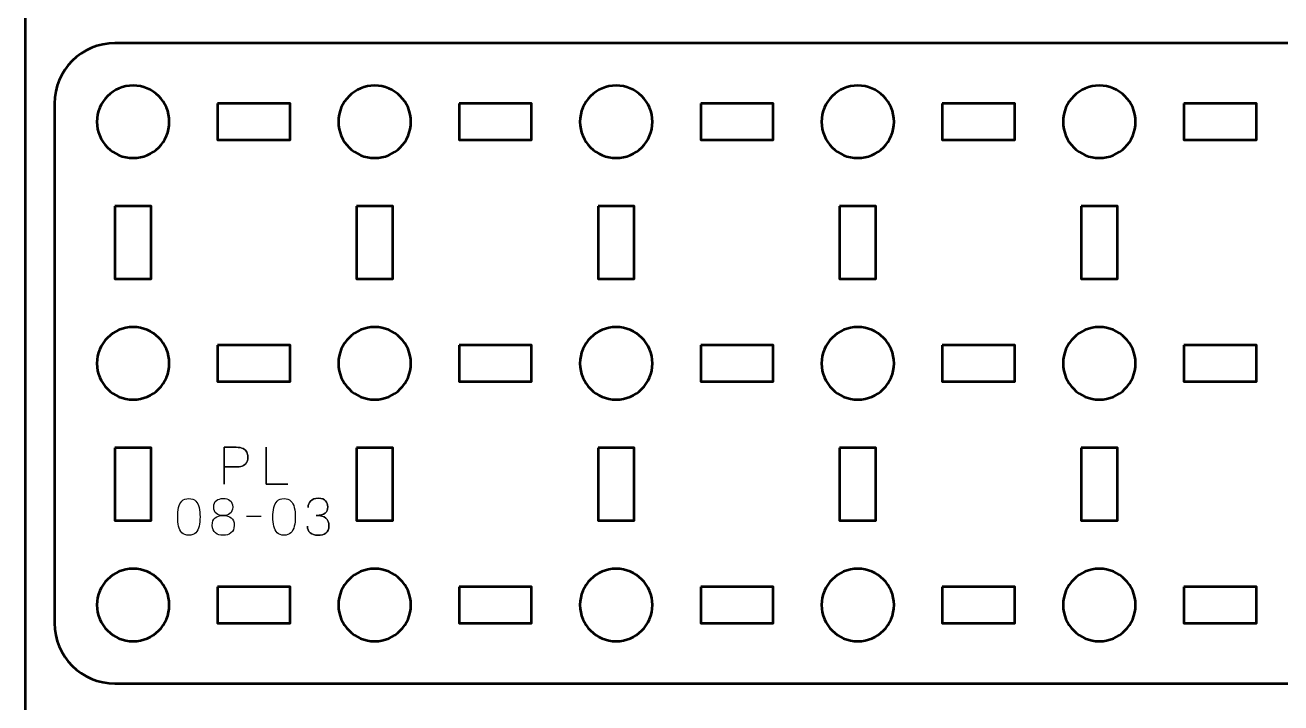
# Model space of a CAD drawing. Header units: centimetres. Extents: x -21 to 0, y -29.7 to 0.
# Drawn here: x -21 to -10.6, y -21.36 to -15.75 of the extents above; entities that cross this region are included whole.
import ezdxf

# ---------------------------------------------------------------- set-up
doc = ezdxf.new("R2010")
doc.units = ezdxf.units.CM
doc.header["$MEASUREMENT"] = 0
doc.layers.add('Layer 1', color=7, linetype='Continuous')

msp = doc.modelspace()

# ---------------------------------------------------------------- linework, layer by layer
at = {"layer": 'Layer 1', "color": 22, "lineweight": 53}
msp.add_open_spline([(-21.00003, -29.19996), (-21.00003, -29.19996), (-21.00003, -0.49992), (-21.00003, -0.49992), (-21.00003, -0.49992), (-21.00003, -0.22295), (-20.77694, 0.00004), (-20.49994, 0.00004), (-20.49994, 0.00004), (-20.49994, 0.00004), (-0.50008, 0.00004), (-0.50008, 0.00004), (-0.50008, 0.00004), (-0.22294, 0.00004), (0.00002, -0.22295), (0.00002, -0.49992), (0.00002, -0.49992), (0.00002, -0.49992), (0.00002, -29.19996), (0.00002, -29.19996), (0.00002, -29.19996), (0.00002, -29.47696), (-0.22294, -29.70005), (-0.50008, -29.70005), (-0.50008, -29.70005), (-0.50008, -29.70005), (-20.49994, -29.70005), (-20.49994, -29.70005), (-20.49994, -29.70005), (-20.77694, -29.70005), (-21.00003, -29.47696), (-21.00003, -29.19996)], degree=3, knots=[0, 0, 0, 0, 0.125, 0.125, 0.125, 0.125, 0.25, 0.25, 0.25, 0.25, 0.375, 0.375, 0.375, 0.375, 0.5, 0.5, 0.5, 0.5, 0.625, 0.625, 0.625, 0.625, 0.75, 0.75, 0.75, 0.75, 0.875, 0.875, 0.875, 0.875, 1, 1, 1, 1], dxfattribs=at)
at = {"layer": 'Layer 1', "color": 2, "lineweight": 53}
msp.add_open_spline([(-20.25617, -15.89989), (-20.25617, -15.89989), (-5.95629, -15.89989), (-5.95629, -15.89989), (-5.95629, -15.89989), (-5.67915, -15.89989), (-5.45619, -16.12298), (-5.45619, -16.39998), (-5.45619, -16.39998), (-5.45619, -16.39998), (-5.45619, -20.69985), (-5.45619, -20.69985), (-5.45619, -20.69985), (-5.45619, -20.97699), (-5.67915, -21.19995), (-5.95629, -21.19995), (-5.95629, -21.19995), (-5.95629, -21.19995), (-20.25617, -21.19995), (-20.25617, -21.19995), (-20.25617, -21.19995), (-20.53317, -21.19995), (-20.75627, -20.97699), (-20.75627, -20.69985), (-20.75627, -20.69985), (-20.75627, -20.69985), (-20.75627, -16.39998), (-20.75627, -16.39998), (-20.75627, -16.39998), (-20.75627, -16.12298), (-20.53317, -15.89989), (-20.25617, -15.89989)], degree=3, knots=[0, 0, 0, 0, 0.125, 0.125, 0.125, 0.125, 0.25, 0.25, 0.25, 0.25, 0.375, 0.375, 0.375, 0.375, 0.5, 0.5, 0.5, 0.5, 0.625, 0.625, 0.625, 0.625, 0.75, 0.75, 0.75, 0.75, 0.875, 0.875, 0.875, 0.875, 1, 1, 1, 1], dxfattribs=at)
at = {"layer": 'Layer 1', "lineweight": 53}
for points in [[(-19.80624, -16.54992), (-19.80624, -16.71569), (-19.94047, -16.84992), (-20.10624, -16.84992), (-20.10624, -16.84992), (-20.2719, -16.84992), (-20.40624, -16.71569), (-20.40624, -16.54992), (-20.40624, -16.54992), (-20.40624, -16.38425), (-20.2719, -16.24991), (-20.10624, -16.24991), (-20.10624, -16.24991), (-19.94047, -16.24991), (-19.80624, -16.38425), (-19.80624, -16.54992)], [(-17.80616, -16.54992), (-17.80616, -16.71569), (-17.94054, -16.84992), (-18.10617, -16.84992), (-18.10617, -16.84992), (-18.27194, -16.84992), (-18.40617, -16.71569), (-18.40617, -16.54992), (-18.40617, -16.54992), (-18.40617, -16.38425), (-18.27194, -16.24991), (-18.10617, -16.24991), (-18.10617, -16.24991), (-17.94054, -16.24991), (-17.80616, -16.38425), (-17.80616, -16.54992)], [(-15.80623, -16.54992), (-15.80623, -16.71569), (-15.94057, -16.84992), (-16.10623, -16.84992), (-16.10623, -16.84992), (-16.27186, -16.84992), (-16.40624, -16.71569), (-16.40624, -16.54992), (-16.40624, -16.54992), (-16.40624, -16.38425), (-16.27186, -16.24991), (-16.10623, -16.24991), (-16.10623, -16.24991), (-15.94057, -16.24991), (-15.80623, -16.38425), (-15.80623, -16.54992)], [(-13.80626, -16.54992), (-13.80626, -16.71569), (-13.9405, -16.84992), (-14.10627, -16.84992), (-14.10627, -16.84992), (-14.27193, -16.84992), (-14.40627, -16.71569), (-14.40627, -16.54992), (-14.40627, -16.54992), (-14.40627, -16.38425), (-14.27193, -16.24991), (-14.10627, -16.24991), (-14.10627, -16.24991), (-13.9405, -16.24991), (-13.80626, -16.38425), (-13.80626, -16.54992)], [(-11.80619, -16.54992), (-11.80619, -16.71569), (-11.94056, -16.84992), (-12.10619, -16.84992), (-12.10619, -16.84992), (-12.27196, -16.84992), (-12.40619, -16.71569), (-12.40619, -16.54992), (-12.40619, -16.54992), (-12.40619, -16.38425), (-12.27196, -16.24991), (-12.10619, -16.24991), (-12.10619, -16.24991), (-11.94056, -16.24991), (-11.80619, -16.38425), (-11.80619, -16.54992)], [(-19.40622, -16.39998), (-19.40622, -16.39998), (-18.80622, -16.39998), (-18.80622, -16.39998), (-18.80622, -16.39998), (-18.80622, -16.39998), (-18.80622, -16.69999), (-18.80622, -16.69999), (-18.80622, -16.69999), (-18.80622, -16.69999), (-19.40622, -16.69999), (-19.40622, -16.69999), (-19.40622, -16.69999), (-19.40622, -16.69999), (-19.40622, -16.39998), (-19.40622, -16.39998)], [(-17.40626, -16.39998), (-17.40626, -16.39998), (-16.80625, -16.39998), (-16.80625, -16.39998), (-16.80625, -16.39998), (-16.80625, -16.39998), (-16.80625, -16.69999), (-16.80625, -16.69999), (-16.80625, -16.69999), (-16.80625, -16.69999), (-17.40626, -16.69999), (-17.40626, -16.69999), (-17.40626, -16.69999), (-17.40626, -16.69999), (-17.40626, -16.39998), (-17.40626, -16.39998)], [(-15.40618, -16.39998), (-15.40618, -16.39998), (-14.80618, -16.39998), (-14.80618, -16.39998), (-14.80618, -16.39998), (-14.80618, -16.39998), (-14.80618, -16.69999), (-14.80618, -16.69999), (-14.80618, -16.69999), (-14.80618, -16.69999), (-15.40618, -16.69999), (-15.40618, -16.69999), (-15.40618, -16.69999), (-15.40618, -16.69999), (-15.40618, -16.39998), (-15.40618, -16.39998)], [(-13.40621, -16.39998), (-13.40621, -16.39998), (-12.80621, -16.39998), (-12.80621, -16.39998), (-12.80621, -16.39998), (-12.80621, -16.39998), (-12.80621, -16.69999), (-12.80621, -16.69999), (-12.80621, -16.69999), (-12.80621, -16.69999), (-13.40621, -16.69999), (-13.40621, -16.69999), (-13.40621, -16.69999), (-13.40621, -16.69999), (-13.40621, -16.39998), (-13.40621, -16.39998)], [(-11.40628, -16.39998), (-11.40628, -16.39998), (-10.80628, -16.39998), (-10.80628, -16.39998), (-10.80628, -16.39998), (-10.80628, -16.39998), (-10.80628, -16.69999), (-10.80628, -16.69999), (-10.80628, -16.69999), (-10.80628, -16.69999), (-11.40628, -16.69999), (-11.40628, -16.69999), (-11.40628, -16.69999), (-11.40628, -16.69999), (-11.40628, -16.39998), (-11.40628, -16.39998)], [(-20.25617, -17.24993), (-20.25617, -17.24993), (-19.95617, -17.24993), (-19.95617, -17.24993), (-19.95617, -17.24993), (-19.95617, -17.24993), (-19.95617, -17.84994), (-19.95617, -17.84994), (-19.95617, -17.84994), (-19.95617, -17.84994), (-20.25617, -17.84994), (-20.25617, -17.84994), (-20.25617, -17.84994), (-20.25617, -17.84994), (-20.25617, -17.24993), (-20.25617, -17.24993)], [(-18.25624, -17.24993), (-18.25624, -17.24993), (-17.95624, -17.24993), (-17.95624, -17.24993), (-17.95624, -17.24993), (-17.95624, -17.24993), (-17.95624, -17.84994), (-17.95624, -17.84994), (-17.95624, -17.84994), (-17.95624, -17.84994), (-18.25624, -17.84994), (-18.25624, -17.84994), (-18.25624, -17.84994), (-18.25624, -17.84994), (-18.25624, -17.24993), (-18.25624, -17.24993)], [(-16.25631, -17.24993), (-16.25631, -17.24993), (-15.9563, -17.24993), (-15.9563, -17.24993), (-15.9563, -17.24993), (-15.9563, -17.24993), (-15.9563, -17.84994), (-15.9563, -17.84994), (-15.9563, -17.84994), (-15.9563, -17.84994), (-16.25631, -17.84994), (-16.25631, -17.84994), (-16.25631, -17.84994), (-16.25631, -17.84994), (-16.25631, -17.24993), (-16.25631, -17.24993)], [(-14.2562, -17.24993), (-14.2562, -17.24993), (-13.95619, -17.24993), (-13.95619, -17.24993), (-13.95619, -17.24993), (-13.95619, -17.24993), (-13.95619, -17.84994), (-13.95619, -17.84994), (-13.95619, -17.84994), (-13.95619, -17.84994), (-14.2562, -17.84994), (-14.2562, -17.84994), (-14.2562, -17.84994), (-14.2562, -17.84994), (-14.2562, -17.24993), (-14.2562, -17.24993)], [(-12.25626, -17.24993), (-12.25626, -17.24993), (-11.95626, -17.24993), (-11.95626, -17.24993), (-11.95626, -17.24993), (-11.95626, -17.24993), (-11.95626, -17.84994), (-11.95626, -17.84994), (-11.95626, -17.84994), (-11.95626, -17.84994), (-12.25626, -17.84994), (-12.25626, -17.84994), (-12.25626, -17.84994), (-12.25626, -17.84994), (-12.25626, -17.24993), (-12.25626, -17.24993)], [(-19.80624, -18.54999), (-19.80624, -18.71562), (-19.94047, -18.84999), (-20.10624, -18.84999), (-20.10624, -18.84999), (-20.2719, -18.84999), (-20.40624, -18.71562), (-20.40624, -18.54999), (-20.40624, -18.54999), (-20.40624, -18.38422), (-20.2719, -18.24999), (-20.10624, -18.24999), (-20.10624, -18.24999), (-19.94047, -18.24999), (-19.80624, -18.38422), (-19.80624, -18.54999)], [(-17.80616, -18.54999), (-17.80616, -18.71562), (-17.94054, -18.84999), (-18.10617, -18.84999), (-18.10617, -18.84999), (-18.27194, -18.84999), (-18.40617, -18.71562), (-18.40617, -18.54999), (-18.40617, -18.54999), (-18.40617, -18.38422), (-18.27194, -18.24999), (-18.10617, -18.24999), (-18.10617, -18.24999), (-17.94054, -18.24999), (-17.80616, -18.38422), (-17.80616, -18.54999)], [(-15.80623, -18.54999), (-15.80623, -18.71562), (-15.94057, -18.84999), (-16.10623, -18.84999), (-16.10623, -18.84999), (-16.27186, -18.84999), (-16.40624, -18.71562), (-16.40624, -18.54999), (-16.40624, -18.54999), (-16.40624, -18.38422), (-16.27186, -18.24999), (-16.10623, -18.24999), (-16.10623, -18.24999), (-15.94057, -18.24999), (-15.80623, -18.38422), (-15.80623, -18.54999)], [(-13.80626, -18.54999), (-13.80626, -18.71562), (-13.9405, -18.84999), (-14.10627, -18.84999), (-14.10627, -18.84999), (-14.27193, -18.84999), (-14.40627, -18.71562), (-14.40627, -18.54999), (-14.40627, -18.54999), (-14.40627, -18.38422), (-14.27193, -18.24999), (-14.10627, -18.24999), (-14.10627, -18.24999), (-13.9405, -18.24999), (-13.80626, -18.38422), (-13.80626, -18.54999)], [(-11.80619, -18.54999), (-11.80619, -18.71562), (-11.94056, -18.84999), (-12.10619, -18.84999), (-12.10619, -18.84999), (-12.27196, -18.84999), (-12.40619, -18.71562), (-12.40619, -18.54999), (-12.40619, -18.54999), (-12.40619, -18.38422), (-12.27196, -18.24999), (-12.10619, -18.24999), (-12.10619, -18.24999), (-11.94056, -18.24999), (-11.80619, -18.38422), (-11.80619, -18.54999)], [(-19.40622, -18.39992), (-19.40622, -18.39992), (-18.80622, -18.39992), (-18.80622, -18.39992), (-18.80622, -18.39992), (-18.80622, -18.39992), (-18.80622, -18.69992), (-18.80622, -18.69992), (-18.80622, -18.69992), (-18.80622, -18.69992), (-19.40622, -18.69992), (-19.40622, -18.69992), (-19.40622, -18.69992), (-19.40622, -18.69992), (-19.40622, -18.39992), (-19.40622, -18.39992)], [(-17.40626, -18.39992), (-17.40626, -18.39992), (-16.80625, -18.39992), (-16.80625, -18.39992), (-16.80625, -18.39992), (-16.80625, -18.39992), (-16.80625, -18.69992), (-16.80625, -18.69992), (-16.80625, -18.69992), (-16.80625, -18.69992), (-17.40626, -18.69992), (-17.40626, -18.69992), (-17.40626, -18.69992), (-17.40626, -18.69992), (-17.40626, -18.39992), (-17.40626, -18.39992)], [(-15.40618, -18.39992), (-15.40618, -18.39992), (-14.80618, -18.39992), (-14.80618, -18.39992), (-14.80618, -18.39992), (-14.80618, -18.39992), (-14.80618, -18.69992), (-14.80618, -18.69992), (-14.80618, -18.69992), (-14.80618, -18.69992), (-15.40618, -18.69992), (-15.40618, -18.69992), (-15.40618, -18.69992), (-15.40618, -18.69992), (-15.40618, -18.39992), (-15.40618, -18.39992)], [(-13.40621, -18.39992), (-13.40621, -18.39992), (-12.80621, -18.39992), (-12.80621, -18.39992), (-12.80621, -18.39992), (-12.80621, -18.39992), (-12.80621, -18.69992), (-12.80621, -18.69992), (-12.80621, -18.69992), (-12.80621, -18.69992), (-13.40621, -18.69992), (-13.40621, -18.69992), (-13.40621, -18.69992), (-13.40621, -18.69992), (-13.40621, -18.39992), (-13.40621, -18.39992)], [(-11.40628, -18.39992), (-11.40628, -18.39992), (-10.80628, -18.39992), (-10.80628, -18.39992), (-10.80628, -18.39992), (-10.80628, -18.39992), (-10.80628, -18.69992), (-10.80628, -18.69992), (-10.80628, -18.69992), (-10.80628, -18.69992), (-11.40628, -18.69992), (-11.40628, -18.69992), (-11.40628, -18.69992), (-11.40628, -18.69992), (-11.40628, -18.39992), (-11.40628, -18.39992)], [(-20.25617, -19.2499), (-20.25617, -19.2499), (-19.95617, -19.2499), (-19.95617, -19.2499), (-19.95617, -19.2499), (-19.95617, -19.2499), (-19.95617, -19.8499), (-19.95617, -19.8499), (-19.95617, -19.8499), (-19.95617, -19.8499), (-20.25617, -19.8499), (-20.25617, -19.8499), (-20.25617, -19.8499), (-20.25617, -19.8499), (-20.25617, -19.2499), (-20.25617, -19.2499)], [(-18.25624, -19.2499), (-18.25624, -19.2499), (-17.95624, -19.2499), (-17.95624, -19.2499), (-17.95624, -19.2499), (-17.95624, -19.2499), (-17.95624, -19.8499), (-17.95624, -19.8499), (-17.95624, -19.8499), (-17.95624, -19.8499), (-18.25624, -19.8499), (-18.25624, -19.8499), (-18.25624, -19.8499), (-18.25624, -19.8499), (-18.25624, -19.2499), (-18.25624, -19.2499)], [(-16.25631, -19.2499), (-16.25631, -19.2499), (-15.9563, -19.2499), (-15.9563, -19.2499), (-15.9563, -19.2499), (-15.9563, -19.2499), (-15.9563, -19.8499), (-15.9563, -19.8499), (-15.9563, -19.8499), (-15.9563, -19.8499), (-16.25631, -19.8499), (-16.25631, -19.8499), (-16.25631, -19.8499), (-16.25631, -19.8499), (-16.25631, -19.2499), (-16.25631, -19.2499)], [(-14.2562, -19.2499), (-14.2562, -19.2499), (-13.95619, -19.2499), (-13.95619, -19.2499), (-13.95619, -19.2499), (-13.95619, -19.2499), (-13.95619, -19.8499), (-13.95619, -19.8499), (-13.95619, -19.8499), (-13.95619, -19.8499), (-14.2562, -19.8499), (-14.2562, -19.8499), (-14.2562, -19.8499), (-14.2562, -19.8499), (-14.2562, -19.2499), (-14.2562, -19.2499)], [(-12.25626, -19.2499), (-12.25626, -19.2499), (-11.95626, -19.2499), (-11.95626, -19.2499), (-11.95626, -19.2499), (-11.95626, -19.2499), (-11.95626, -19.8499), (-11.95626, -19.8499), (-11.95626, -19.8499), (-11.95626, -19.8499), (-12.25626, -19.8499), (-12.25626, -19.8499), (-12.25626, -19.8499), (-12.25626, -19.8499), (-12.25626, -19.2499), (-12.25626, -19.2499)], [(-19.80624, -20.54992), (-19.80624, -20.71559), (-19.94047, -20.84992), (-20.10624, -20.84992), (-20.10624, -20.84992), (-20.2719, -20.84992), (-20.40624, -20.71559), (-20.40624, -20.54992), (-20.40624, -20.54992), (-20.40624, -20.38429), (-20.2719, -20.24992), (-20.10624, -20.24992), (-20.10624, -20.24992), (-19.94047, -20.24992), (-19.80624, -20.38429), (-19.80624, -20.54992)], [(-17.80616, -20.54992), (-17.80616, -20.71559), (-17.94054, -20.84992), (-18.10617, -20.84992), (-18.10617, -20.84992), (-18.27194, -20.84992), (-18.40617, -20.71559), (-18.40617, -20.54992), (-18.40617, -20.54992), (-18.40617, -20.38429), (-18.27194, -20.24992), (-18.10617, -20.24992), (-18.10617, -20.24992), (-17.94054, -20.24992), (-17.80616, -20.38429), (-17.80616, -20.54992)], [(-15.80623, -20.54992), (-15.80623, -20.71559), (-15.94057, -20.84992), (-16.10623, -20.84992), (-16.10623, -20.84992), (-16.27186, -20.84992), (-16.40624, -20.71559), (-16.40624, -20.54992), (-16.40624, -20.54992), (-16.40624, -20.38429), (-16.27186, -20.24992), (-16.10623, -20.24992), (-16.10623, -20.24992), (-15.94057, -20.24992), (-15.80623, -20.38429), (-15.80623, -20.54992)], [(-13.80626, -20.54992), (-13.80626, -20.71559), (-13.9405, -20.84992), (-14.10627, -20.84992), (-14.10627, -20.84992), (-14.27193, -20.84992), (-14.40627, -20.71559), (-14.40627, -20.54992), (-14.40627, -20.54992), (-14.40627, -20.38429), (-14.27193, -20.24992), (-14.10627, -20.24992), (-14.10627, -20.24992), (-13.9405, -20.24992), (-13.80626, -20.38429), (-13.80626, -20.54992)], [(-11.80619, -20.54992), (-11.80619, -20.71559), (-11.94056, -20.84992), (-12.10619, -20.84992), (-12.10619, -20.84992), (-12.27196, -20.84992), (-12.40619, -20.71559), (-12.40619, -20.54992), (-12.40619, -20.54992), (-12.40619, -20.38429), (-12.27196, -20.24992), (-12.10619, -20.24992), (-12.10619, -20.24992), (-11.94056, -20.24992), (-11.80619, -20.38429), (-11.80619, -20.54992)], [(-19.40622, -20.39985), (-19.40622, -20.39985), (-18.80622, -20.39985), (-18.80622, -20.39985), (-18.80622, -20.39985), (-18.80622, -20.39985), (-18.80622, -20.69985), (-18.80622, -20.69985), (-18.80622, -20.69985), (-18.80622, -20.69985), (-19.40622, -20.69985), (-19.40622, -20.69985), (-19.40622, -20.69985), (-19.40622, -20.69985), (-19.40622, -20.39985), (-19.40622, -20.39985)], [(-17.40626, -20.39985), (-17.40626, -20.39985), (-16.80625, -20.39985), (-16.80625, -20.39985), (-16.80625, -20.39985), (-16.80625, -20.39985), (-16.80625, -20.69985), (-16.80625, -20.69985), (-16.80625, -20.69985), (-16.80625, -20.69985), (-17.40626, -20.69985), (-17.40626, -20.69985), (-17.40626, -20.69985), (-17.40626, -20.69985), (-17.40626, -20.39985), (-17.40626, -20.39985)], [(-15.40618, -20.39985), (-15.40618, -20.39985), (-14.80618, -20.39985), (-14.80618, -20.39985), (-14.80618, -20.39985), (-14.80618, -20.39985), (-14.80618, -20.69985), (-14.80618, -20.69985), (-14.80618, -20.69985), (-14.80618, -20.69985), (-15.40618, -20.69985), (-15.40618, -20.69985), (-15.40618, -20.69985), (-15.40618, -20.69985), (-15.40618, -20.39985), (-15.40618, -20.39985)], [(-13.40621, -20.39985), (-13.40621, -20.39985), (-12.80621, -20.39985), (-12.80621, -20.39985), (-12.80621, -20.39985), (-12.80621, -20.39985), (-12.80621, -20.69985), (-12.80621, -20.69985), (-12.80621, -20.69985), (-12.80621, -20.69985), (-13.40621, -20.69985), (-13.40621, -20.69985), (-13.40621, -20.69985), (-13.40621, -20.69985), (-13.40621, -20.39985), (-13.40621, -20.39985)], [(-11.40628, -20.39985), (-11.40628, -20.39985), (-10.80628, -20.39985), (-10.80628, -20.39985), (-10.80628, -20.39985), (-10.80628, -20.39985), (-10.80628, -20.69985), (-10.80628, -20.69985), (-10.80628, -20.69985), (-10.80628, -20.69985), (-11.40628, -20.69985), (-11.40628, -20.69985), (-11.40628, -20.69985), (-11.40628, -20.69985), (-11.40628, -20.39985), (-11.40628, -20.39985)]]:
    msp.add_open_spline(points, degree=3, knots=[0, 0, 0, 0, 0.25, 0.25, 0.25, 0.25, 0.5, 0.5, 0.5, 0.5, 0.75, 0.75, 0.75, 0.75, 1, 1, 1, 1], dxfattribs=at)
at = {"layer": 'Layer 1', "color": 40, "lineweight": 30}
for points, knots in [([(-19.3508, -19.5499), (-19.3508, -19.5499), (-19.3508, -19.24464), (-19.3508, -19.24464), (-19.3508, -19.24464), (-19.3508, -19.24464), (-19.25351, -19.24464), (-19.25351, -19.24464), (-19.25351, -19.24464), (-19.22789, -19.24493), (-19.20789, -19.24867), (-19.19371, -19.25583), (-19.19371, -19.25583), (-19.17981, -19.26313), (-19.17, -19.27262), (-19.16436, -19.28447), (-19.16436, -19.28447), (-19.15886, -19.29633), (-19.15582, -19.30917), (-19.15526, -19.32292), (-19.15526, -19.32292), (-19.15459, -19.337), (-19.15692, -19.35034), (-19.16242, -19.36304), (-19.16242, -19.36304), (-19.16796, -19.3757), (-19.17745, -19.38618), (-19.19068, -19.39433), (-19.19068, -19.39433), (-19.20419, -19.40244), (-19.22239, -19.40657), (-19.24553, -19.40685), (-19.24553, -19.40685), (-19.24553, -19.40685), (-19.3508, -19.40685), (-19.3508, -19.40685), (-19.3508, -19.40685), (-19.3508, -19.40685), (-19.24553, -19.40685), (-19.24553, -19.40685), (-19.24553, -19.40685), (-19.22278, -19.40657), (-19.20475, -19.40244), (-19.19124, -19.39433), (-19.19124, -19.39433), (-19.17787, -19.38618), (-19.16834, -19.3757), (-19.1627, -19.36304), (-19.1627, -19.36304), (-19.1572, -19.35034), (-19.15473, -19.337), (-19.15526, -19.32292), (-19.15526, -19.32292), (-19.15582, -19.30917), (-19.15886, -19.29633), (-19.1645, -19.28447), (-19.1645, -19.28447), (-19.17029, -19.27262), (-19.1802, -19.26313), (-19.19413, -19.25583), (-19.19413, -19.25583), (-19.20831, -19.24867), (-19.22818, -19.24493), (-19.25351, -19.24464), (-19.25351, -19.24464), (-19.25351, -19.24464), (-19.3508, -19.24464), (-19.3508, -19.24464), (-19.3508, -19.24464), (-19.3508, -19.24464), (-19.3508, -19.5499), (-19.3508, -19.5499)], [0, 0, 0, 0, 0.05555556, 0.05555556, 0.05555556, 0.05555556, 0.11111111, 0.11111111, 0.11111111, 0.11111111, 0.16666667, 0.16666667, 0.16666667, 0.16666667, 0.22222222, 0.22222222, 0.22222222, 0.22222222, 0.27777778, 0.27777778, 0.27777778, 0.27777778, 0.33333333, 0.33333333, 0.33333333, 0.33333333, 0.38888889, 0.38888889, 0.38888889, 0.38888889, 0.44444444, 0.44444444, 0.44444444, 0.44444444, 0.5, 0.5, 0.5, 0.5, 0.55555556, 0.55555556, 0.55555556, 0.55555556, 0.61111111, 0.61111111, 0.61111111, 0.61111111, 0.66666667, 0.66666667, 0.66666667, 0.66666667, 0.72222222, 0.72222222, 0.72222222, 0.72222222, 0.77777778, 0.77777778, 0.77777778, 0.77777778, 0.83333333, 0.83333333, 0.83333333, 0.83333333, 0.88888889, 0.88888889, 0.88888889, 0.88888889, 0.94444444, 0.94444444, 0.94444444, 0.94444444, 1, 1, 1, 1]), ([(-18.82619, -19.5499), (-18.82619, -19.5499), (-19.00437, -19.5499), (-19.00437, -19.5499), (-19.00437, -19.5499), (-19.00437, -19.5499), (-19.00437, -19.24464), (-19.00437, -19.24464), (-19.00437, -19.24464), (-19.00437, -19.24464), (-19.00437, -19.5499), (-19.00437, -19.5499), (-19.00437, -19.5499), (-19.00437, -19.5499), (-18.82619, -19.5499), (-18.82619, -19.5499)], [0, 0, 0, 0, 0.25, 0.25, 0.25, 0.25, 0.5, 0.5, 0.5, 0.5, 0.75, 0.75, 0.75, 0.75, 1, 1, 1, 1]), ([(-19.64421, -19.97324), (-19.61965, -19.97295), (-19.60064, -19.96607), (-19.58713, -19.95256), (-19.58713, -19.95256), (-19.57379, -19.93905), (-19.56441, -19.92085), (-19.55919, -19.89785), (-19.55919, -19.89785), (-19.55407, -19.87499), (-19.5516, -19.84934), (-19.55185, -19.8208), (-19.55185, -19.8208), (-19.5516, -19.79272), (-19.55407, -19.76707), (-19.55919, -19.74407), (-19.55919, -19.74407), (-19.56441, -19.72132), (-19.57379, -19.70311), (-19.58713, -19.68936), (-19.58713, -19.68936), (-19.60064, -19.67584), (-19.61965, -19.66882), (-19.64421, -19.6684), (-19.64421, -19.6684), (-19.66887, -19.66882), (-19.68788, -19.67584), (-19.70125, -19.68936), (-19.70125, -19.68936), (-19.71476, -19.70311), (-19.72397, -19.72132), (-19.72909, -19.74407), (-19.72909, -19.74407), (-19.73431, -19.76707), (-19.73681, -19.79272), (-19.73639, -19.8208), (-19.73639, -19.8208), (-19.73681, -19.84934), (-19.73431, -19.87499), (-19.72909, -19.89785), (-19.72909, -19.89785), (-19.72397, -19.92085), (-19.71476, -19.93905), (-19.70125, -19.95256), (-19.70125, -19.95256), (-19.68788, -19.96607), (-19.66887, -19.97295), (-19.64421, -19.97324)], [0, 0, 0, 0, 0.08333333, 0.08333333, 0.08333333, 0.08333333, 0.16666667, 0.16666667, 0.16666667, 0.16666667, 0.25, 0.25, 0.25, 0.25, 0.33333333, 0.33333333, 0.33333333, 0.33333333, 0.41666667, 0.41666667, 0.41666667, 0.41666667, 0.5, 0.5, 0.5, 0.5, 0.58333333, 0.58333333, 0.58333333, 0.58333333, 0.66666667, 0.66666667, 0.66666667, 0.66666667, 0.75, 0.75, 0.75, 0.75, 0.83333333, 0.83333333, 0.83333333, 0.83333333, 0.91666667, 0.91666667, 0.91666667, 0.91666667, 1, 1, 1, 1]), ([(-19.64421, -19.97324), (-19.61965, -19.97295), (-19.60064, -19.96607), (-19.58713, -19.95256), (-19.58713, -19.95256), (-19.57379, -19.93905), (-19.56441, -19.92085), (-19.55919, -19.89785), (-19.55919, -19.89785), (-19.55407, -19.87499), (-19.5516, -19.84934), (-19.55185, -19.8208), (-19.55185, -19.8208), (-19.5516, -19.79272), (-19.55407, -19.76707), (-19.55919, -19.74407), (-19.55919, -19.74407), (-19.56441, -19.72132), (-19.57379, -19.70311), (-19.58713, -19.68936), (-19.58713, -19.68936), (-19.60064, -19.67584), (-19.61965, -19.66882), (-19.64421, -19.6684), (-19.64421, -19.6684), (-19.66887, -19.66882), (-19.68788, -19.67584), (-19.70125, -19.68936), (-19.70125, -19.68936), (-19.71476, -19.70311), (-19.72397, -19.72132), (-19.72909, -19.74407), (-19.72909, -19.74407), (-19.73431, -19.76707), (-19.73681, -19.79272), (-19.73639, -19.8208), (-19.73639, -19.8208), (-19.73681, -19.84934), (-19.73431, -19.87499), (-19.72909, -19.89785), (-19.72909, -19.89785), (-19.72397, -19.92085), (-19.71476, -19.93905), (-19.70125, -19.95256), (-19.70125, -19.95256), (-19.68788, -19.96607), (-19.66887, -19.97295), (-19.64421, -19.97324)], [0, 0, 0, 0, 0.08333333, 0.08333333, 0.08333333, 0.08333333, 0.16666667, 0.16666667, 0.16666667, 0.16666667, 0.25, 0.25, 0.25, 0.25, 0.33333333, 0.33333333, 0.33333333, 0.33333333, 0.41666667, 0.41666667, 0.41666667, 0.41666667, 0.5, 0.5, 0.5, 0.5, 0.58333333, 0.58333333, 0.58333333, 0.58333333, 0.66666667, 0.66666667, 0.66666667, 0.66666667, 0.75, 0.75, 0.75, 0.75, 0.83333333, 0.83333333, 0.83333333, 0.83333333, 0.91666667, 0.91666667, 0.91666667, 0.91666667, 1, 1, 1, 1]), ([(-19.36019, -19.80937), (-19.33814, -19.80979), (-19.31955, -19.80443), (-19.30466, -19.79339), (-19.30466, -19.79339), (-19.28977, -19.78238), (-19.28205, -19.76432), (-19.28138, -19.7391), (-19.28138, -19.7391), (-19.2819, -19.71401), (-19.28935, -19.69581), (-19.30381, -19.68452), (-19.30381, -19.68452), (-19.31828, -19.67337), (-19.33718, -19.66798), (-19.36019, -19.6684), (-19.36019, -19.6684), (-19.38333, -19.66868), (-19.40206, -19.67419), (-19.41656, -19.68509), (-19.41656, -19.68509), (-19.43102, -19.69609), (-19.43847, -19.71416), (-19.43886, -19.7391), (-19.43886, -19.7391), (-19.43847, -19.76432), (-19.43074, -19.78238), (-19.41571, -19.79339), (-19.41571, -19.79339), (-19.40097, -19.80443), (-19.38252, -19.80979), (-19.36019, -19.80937)], [0, 0, 0, 0, 0.125, 0.125, 0.125, 0.125, 0.25, 0.25, 0.25, 0.25, 0.375, 0.375, 0.375, 0.375, 0.5, 0.5, 0.5, 0.5, 0.625, 0.625, 0.625, 0.625, 0.75, 0.75, 0.75, 0.75, 0.875, 0.875, 0.875, 0.875, 1, 1, 1, 1]), ([(-19.36019, -19.80937), (-19.33814, -19.80979), (-19.31955, -19.80443), (-19.30466, -19.79339), (-19.30466, -19.79339), (-19.28977, -19.78238), (-19.28205, -19.76432), (-19.28138, -19.7391), (-19.28138, -19.7391), (-19.2819, -19.71401), (-19.28935, -19.69581), (-19.30381, -19.68452), (-19.30381, -19.68452), (-19.31828, -19.67337), (-19.33718, -19.66798), (-19.36019, -19.6684), (-19.36019, -19.6684), (-19.38333, -19.66868), (-19.40206, -19.67419), (-19.41656, -19.68509), (-19.41656, -19.68509), (-19.43102, -19.69609), (-19.43847, -19.71416), (-19.43886, -19.7391), (-19.43886, -19.7391), (-19.43847, -19.76432), (-19.43074, -19.78238), (-19.41571, -19.79339), (-19.41571, -19.79339), (-19.40097, -19.80443), (-19.38252, -19.80979), (-19.36019, -19.80937)], [0, 0, 0, 0, 0.125, 0.125, 0.125, 0.125, 0.25, 0.25, 0.25, 0.25, 0.375, 0.375, 0.375, 0.375, 0.5, 0.5, 0.5, 0.5, 0.625, 0.625, 0.625, 0.625, 0.75, 0.75, 0.75, 0.75, 0.875, 0.875, 0.875, 0.875, 1, 1, 1, 1]), ([(-18.85624, -19.97324), (-18.83169, -19.97295), (-18.81267, -19.96607), (-18.7992, -19.95256), (-18.7992, -19.95256), (-18.78583, -19.93905), (-18.77644, -19.92085), (-18.77122, -19.89785), (-18.77122, -19.89785), (-18.76611, -19.87499), (-18.76364, -19.84934), (-18.76392, -19.8208), (-18.76392, -19.8208), (-18.76364, -19.79272), (-18.76611, -19.76707), (-18.77122, -19.74407), (-18.77122, -19.74407), (-18.77644, -19.72132), (-18.78583, -19.70311), (-18.7992, -19.68936), (-18.7992, -19.68936), (-18.81267, -19.67584), (-18.83169, -19.66882), (-18.85624, -19.6684), (-18.85624, -19.6684), (-18.8809, -19.66882), (-18.89992, -19.67584), (-18.91329, -19.68936), (-18.91329, -19.68936), (-18.9268, -19.70311), (-18.93601, -19.72132), (-18.94112, -19.74407), (-18.94112, -19.74407), (-18.94634, -19.76707), (-18.94885, -19.79272), (-18.94842, -19.8208), (-18.94842, -19.8208), (-18.94885, -19.84934), (-18.94634, -19.87499), (-18.94112, -19.89785), (-18.94112, -19.89785), (-18.93601, -19.92085), (-18.9268, -19.93905), (-18.91329, -19.95256), (-18.91329, -19.95256), (-18.89992, -19.96607), (-18.8809, -19.97295), (-18.85624, -19.97324)], [0, 0, 0, 0, 0.08333333, 0.08333333, 0.08333333, 0.08333333, 0.16666667, 0.16666667, 0.16666667, 0.16666667, 0.25, 0.25, 0.25, 0.25, 0.33333333, 0.33333333, 0.33333333, 0.33333333, 0.41666667, 0.41666667, 0.41666667, 0.41666667, 0.5, 0.5, 0.5, 0.5, 0.58333333, 0.58333333, 0.58333333, 0.58333333, 0.66666667, 0.66666667, 0.66666667, 0.66666667, 0.75, 0.75, 0.75, 0.75, 0.83333333, 0.83333333, 0.83333333, 0.83333333, 0.91666667, 0.91666667, 0.91666667, 0.91666667, 1, 1, 1, 1]), ([(-18.85624, -19.97324), (-18.83169, -19.97295), (-18.81267, -19.96607), (-18.7992, -19.95256), (-18.7992, -19.95256), (-18.78583, -19.93905), (-18.77644, -19.92085), (-18.77122, -19.89785), (-18.77122, -19.89785), (-18.76611, -19.87499), (-18.76364, -19.84934), (-18.76392, -19.8208), (-18.76392, -19.8208), (-18.76364, -19.79272), (-18.76611, -19.76707), (-18.77122, -19.74407), (-18.77122, -19.74407), (-18.77644, -19.72132), (-18.78583, -19.70311), (-18.7992, -19.68936), (-18.7992, -19.68936), (-18.81267, -19.67584), (-18.83169, -19.66882), (-18.85624, -19.6684), (-18.85624, -19.6684), (-18.8809, -19.66882), (-18.89992, -19.67584), (-18.91329, -19.68936), (-18.91329, -19.68936), (-18.9268, -19.70311), (-18.93601, -19.72132), (-18.94112, -19.74407), (-18.94112, -19.74407), (-18.94634, -19.76707), (-18.94885, -19.79272), (-18.94842, -19.8208), (-18.94842, -19.8208), (-18.94885, -19.84934), (-18.94634, -19.87499), (-18.94112, -19.89785), (-18.94112, -19.89785), (-18.93601, -19.92085), (-18.9268, -19.93905), (-18.91329, -19.95256), (-18.91329, -19.95256), (-18.89992, -19.96607), (-18.8809, -19.97295), (-18.85624, -19.97324)], [0, 0, 0, 0, 0.08333333, 0.08333333, 0.08333333, 0.08333333, 0.16666667, 0.16666667, 0.16666667, 0.16666667, 0.25, 0.25, 0.25, 0.25, 0.33333333, 0.33333333, 0.33333333, 0.33333333, 0.41666667, 0.41666667, 0.41666667, 0.41666667, 0.5, 0.5, 0.5, 0.5, 0.58333333, 0.58333333, 0.58333333, 0.58333333, 0.66666667, 0.66666667, 0.66666667, 0.66666667, 0.75, 0.75, 0.75, 0.75, 0.83333333, 0.83333333, 0.83333333, 0.83333333, 0.91666667, 0.91666667, 0.91666667, 0.91666667, 1, 1, 1, 1]), ([(-18.66317, -19.89661), (-18.66317, -19.91961), (-18.65544, -19.9381), (-18.64002, -19.95186), (-18.64002, -19.95186), (-18.62486, -19.96593), (-18.60351, -19.97295), (-18.57593, -19.97324), (-18.57593, -19.97324), (-18.54866, -19.97338), (-18.52661, -19.96731), (-18.50992, -19.95503), (-18.50992, -19.95503), (-18.49352, -19.94265), (-18.48512, -19.92265), (-18.48459, -19.89495), (-18.48459, -19.89495), (-18.48459, -19.86698), (-18.49313, -19.84564), (-18.51034, -19.831), (-18.51034, -19.831), (-18.5277, -19.81639), (-18.55472, -19.80909), (-18.59124, -19.80895), (-18.59124, -19.80895), (-18.55525, -19.80884), (-18.52992, -19.80221), (-18.51532, -19.78926), (-18.51532, -19.78926), (-18.50085, -19.77631), (-18.4938, -19.75949), (-18.49422, -19.73867), (-18.49422, -19.73867), (-18.49408, -19.718), (-18.50001, -19.70093), (-18.51186, -19.68727), (-18.51186, -19.68727), (-18.524, -19.6739), (-18.54425, -19.66688), (-18.57264, -19.66635), (-18.57264, -19.66635), (-18.60129, -19.66702), (-18.62253, -19.67475), (-18.63643, -19.6895), (-18.63643, -19.6895), (-18.6505, -19.70424), (-18.65738, -19.72202), (-18.65724, -19.74294), (-18.65724, -19.74294), (-18.65738, -19.72202), (-18.6505, -19.70424), (-18.63643, -19.6895), (-18.63643, -19.6895), (-18.62253, -19.67475), (-18.60129, -19.66702), (-18.57264, -19.66635), (-18.57264, -19.66635), (-18.54425, -19.66688), (-18.524, -19.6739), (-18.51186, -19.68727), (-18.51186, -19.68727), (-18.50001, -19.70093), (-18.49408, -19.718), (-18.49422, -19.73867), (-18.49422, -19.73867), (-18.4938, -19.75949), (-18.50085, -19.77631), (-18.51532, -19.78926), (-18.51532, -19.78926), (-18.52992, -19.80221), (-18.55525, -19.80884), (-18.59124, -19.80895), (-18.59124, -19.80895), (-18.55472, -19.80909), (-18.5277, -19.81639), (-18.51034, -19.831), (-18.51034, -19.831), (-18.49313, -19.84564), (-18.48459, -19.86698), (-18.48459, -19.89495), (-18.48459, -19.89495), (-18.48512, -19.92265), (-18.49352, -19.94265), (-18.50992, -19.95503), (-18.50992, -19.95503), (-18.52661, -19.96731), (-18.54866, -19.97338), (-18.57593, -19.97324), (-18.57593, -19.97324), (-18.60351, -19.97295), (-18.62486, -19.96593), (-18.64002, -19.95186), (-18.64002, -19.95186), (-18.65544, -19.9381), (-18.66317, -19.91961), (-18.66317, -19.89661)], [0, 0, 0, 0, 0.04166667, 0.04166667, 0.04166667, 0.04166667, 0.08333333, 0.08333333, 0.08333333, 0.08333333, 0.125, 0.125, 0.125, 0.125, 0.16666667, 0.16666667, 0.16666667, 0.16666667, 0.20833333, 0.20833333, 0.20833333, 0.20833333, 0.25, 0.25, 0.25, 0.25, 0.29166667, 0.29166667, 0.29166667, 0.29166667, 0.33333333, 0.33333333, 0.33333333, 0.33333333, 0.375, 0.375, 0.375, 0.375, 0.41666667, 0.41666667, 0.41666667, 0.41666667, 0.45833333, 0.45833333, 0.45833333, 0.45833333, 0.5, 0.5, 0.5, 0.5, 0.54166667, 0.54166667, 0.54166667, 0.54166667, 0.58333333, 0.58333333, 0.58333333, 0.58333333, 0.625, 0.625, 0.625, 0.625, 0.66666667, 0.66666667, 0.66666667, 0.66666667, 0.70833333, 0.70833333, 0.70833333, 0.70833333, 0.75, 0.75, 0.75, 0.75, 0.79166667, 0.79166667, 0.79166667, 0.79166667, 0.83333333, 0.83333333, 0.83333333, 0.83333333, 0.875, 0.875, 0.875, 0.875, 0.91666667, 0.91666667, 0.91666667, 0.91666667, 0.95833333, 0.95833333, 0.95833333, 0.95833333, 1, 1, 1, 1]), ([(-19.36019, -19.97324), (-19.3344, -19.97338), (-19.31277, -19.96703), (-19.29556, -19.95408), (-19.29556, -19.95408), (-19.27834, -19.94113), (-19.26938, -19.92018), (-19.26868, -19.89111), (-19.26868, -19.89111), (-19.2691, -19.86229), (-19.27749, -19.84133), (-19.29376, -19.82838), (-19.29376, -19.82838), (-19.31016, -19.81558), (-19.33235, -19.80923), (-19.36019, -19.80937), (-19.36019, -19.80937), (-19.38816, -19.80923), (-19.41021, -19.81558), (-19.42633, -19.82838), (-19.42633, -19.82838), (-19.44259, -19.84133), (-19.45085, -19.86229), (-19.45113, -19.89111), (-19.45113, -19.89111), (-19.45057, -19.92018), (-19.44161, -19.94113), (-19.42439, -19.95408), (-19.42439, -19.95408), (-19.40732, -19.96703), (-19.38594, -19.97338), (-19.36019, -19.97324)], [0, 0, 0, 0, 0.125, 0.125, 0.125, 0.125, 0.25, 0.25, 0.25, 0.25, 0.375, 0.375, 0.375, 0.375, 0.5, 0.5, 0.5, 0.5, 0.625, 0.625, 0.625, 0.625, 0.75, 0.75, 0.75, 0.75, 0.875, 0.875, 0.875, 0.875, 1, 1, 1, 1]), ([(-19.36019, -19.97324), (-19.3344, -19.97338), (-19.31277, -19.96703), (-19.29556, -19.95408), (-19.29556, -19.95408), (-19.27834, -19.94113), (-19.26938, -19.92018), (-19.26868, -19.89111), (-19.26868, -19.89111), (-19.2691, -19.86229), (-19.27749, -19.84133), (-19.29376, -19.82838), (-19.29376, -19.82838), (-19.31016, -19.81558), (-19.33235, -19.80923), (-19.36019, -19.80937), (-19.36019, -19.80937), (-19.38816, -19.80923), (-19.41021, -19.81558), (-19.42633, -19.82838), (-19.42633, -19.82838), (-19.44259, -19.84133), (-19.45085, -19.86229), (-19.45113, -19.89111), (-19.45113, -19.89111), (-19.45057, -19.92018), (-19.44161, -19.94113), (-19.42439, -19.95408), (-19.42439, -19.95408), (-19.40732, -19.96703), (-19.38594, -19.97338), (-19.36019, -19.97324)], [0, 0, 0, 0, 0.125, 0.125, 0.125, 0.125, 0.25, 0.25, 0.25, 0.25, 0.375, 0.375, 0.375, 0.375, 0.5, 0.5, 0.5, 0.5, 0.625, 0.625, 0.625, 0.625, 0.75, 0.75, 0.75, 0.75, 0.875, 0.875, 0.875, 0.875, 1, 1, 1, 1])]:
    msp.add_open_spline(points, degree=3, knots=knots, dxfattribs=at)
msp.add_open_spline([(-19.16834, -19.81364), (-19.16834, -19.81364), (-19.04516, -19.81364), (-19.04516, -19.81364)], degree=3, dxfattribs=at)

doc.saveas('drawing.dxf')
